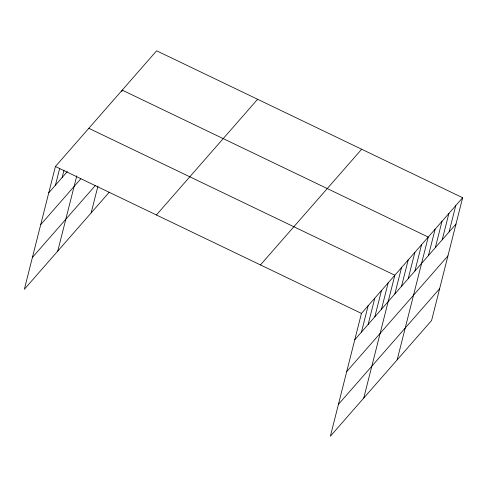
<?xml version="1.0" encoding="UTF-8"?>
<svg xmlns="http://www.w3.org/2000/svg" width="487" height="487" viewBox="0 0 487 487"><rect width="100%" height="100%" fill="white"/><g stroke="black" fill="none" stroke-linecap="round" stroke-linejoin="round"><path stroke-width="0.73" d="M462.65 197.722L361.439 313.415L330.369 436.206L431.579 320.513L462.65 197.722L156.631 50.794L55.421 166.487L24.35 289.278L109.338 192.128M55.439 185.176L59.694 168.356M62.123 177.542L63.974 170.231M57.752 251.103L76.788 175.856M91.148 212.922L97.954 186.04M121.853 91.593L122.219 90.125L428.237 237.053L397.167 359.85M361.457 332.104L368.117 305.775M368.135 324.47L374.801 298.141M374.82 316.83L381.479 290.508M381.498 309.196L388.157 282.868M363.765 398.031L394.841 275.234L88.823 128.306M394.86 293.923L401.519 267.6M401.538 286.289L408.197 259.961M408.216 278.655L414.881 252.327M414.9 271.015L421.559 244.693M428.457 255.511L435.122 229.188M435.341 247.646L442.001 221.323M442.226 239.781L448.886 213.452M449.105 231.909L455.765 205.587M48.761 192.809L67.37 171.54M40.707 224.647L80.787 178.832M32.404 257.446L95.385 185.45M156.406 214.974L257.617 99.275M260.454 264.928L361.664 149.235M354.779 339.737L455.99 224.044M346.72 371.575L447.93 255.882M338.422 404.374L439.633 288.681M55.421 166.487L361.439 313.415"/></g></svg>
